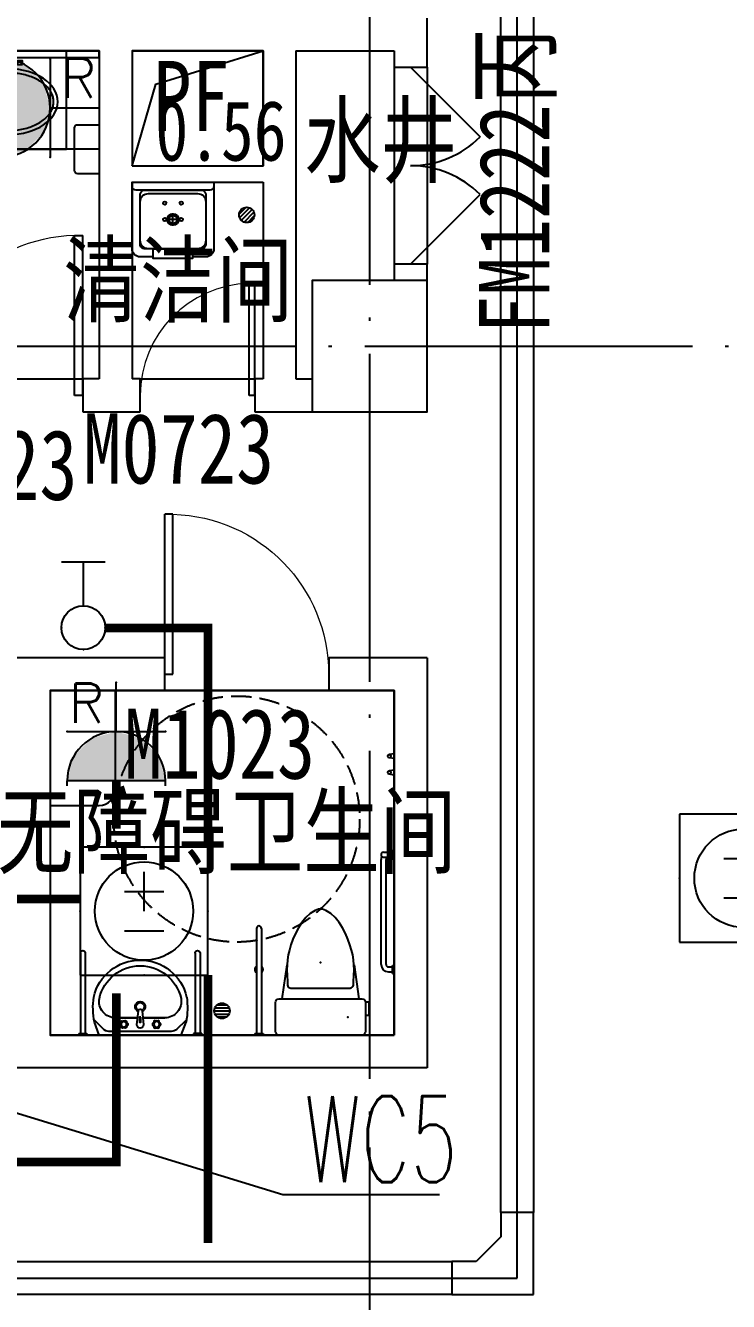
# Model space of a CAD drawing. Extents: x -233336 to 840473, y -28113 to 330904.
# Drawn here: x 102300 to 106590, y 99976 to 107755 of the extents above; entities that cross this region are included whole.
import ezdxf
from ezdxf.enums import TextEntityAlignment as Align
from ezdxf.xclip import XClip

# ---------------------------------------------------------------- set-up
doc = ezdxf.new("R2010")
doc.units = 0
doc.header["$LTSCALE"] = 1000
doc.header["$XCLIPFRAME"] = 2
for name, pattern in [('104-14# 核心筒$0$DASH', [0.35, 0.25, -0.1]), ('104-14# 核心筒$0$DOTE', [2.4200000000000004, 2, -0.2, 0.02, -0.2]), ('DASH', [0.35, 0.25, -0.1])]:
    doc.linetypes.add(name, pattern=pattern)
doc.layers.get('0').update_dxf_attribs({"linetype": 'CONTINUOUS'})
for name, color, linetype in [('104-14# 核心筒$0$02-TEXT_标注', 9, 'CONTINUOUS'), ('104-14# 核心筒$0$02-TEXT_门窗', 9, 'CONTINUOUS'), ('104-14# 核心筒$0$A-C_门', 8, 'CONTINUOUS'), ('104-14# 核心筒$0$A-I_卫-洁具', 8, 'CONTINUOUS'), ('104-14# 核心筒$0$A-TECH_水', 3, 'CONTINUOUS'), ('104-14# 核心筒$0$A-TECH_结构', 8, 'CONTINUOUS'), ('104-14# 核心筒$0$A_AXIS-轴线', 8, '104-14# 核心筒$0$DOTE'), ('104-14# 核心筒$0$A_STR-砌块墙', 7, 'CONTINUOUS'), ('104-14# 核心筒$0$A_STR-砼柱', 8, 'CONTINUOUS'), ('104-14# 核心筒$0$DOOR_FIRE', 8, 'CONTINUOUS'), ('104-14# 核心筒$0$DOOR_FIRE_TEXT', 7, 'CONTINUOUS'), ('CABLETRAY', 130, 'CONTINUOUS'), ('CABLETRAY_DOTE', 160, 'CONTINUOUS'), ('DIM-插座', 80, 'CONTINUOUS'), ('EQUIP-动力', 80, 'CONTINUOUS'), ('EQUIP-插座', 80, 'CONTINUOUS'), ('EQUIP-照明', 80, 'CONTINUOUS'), ('WIRE-动力控制', 160, 'DASH'), ('WIRE-插座', 160, 'CONTINUOUS')]:
    doc.layers.add(name, color=color, linetype=linetype)
doc.layers.add('104-14# 核心筒$0$04-不打印_辅助线', color=8, linetype='CONTINUOUS', plot=False)
doc.styles.add('104-14# 核心筒$0$_TCH_SPACE', font='STXIHEI.TTF', dxfattribs={"width": 0.8, "height": 5})
doc.styles.add('104-14# 核心筒$0$_TCH_WINDOW', font='STXIHEI.TTF', dxfattribs={"width": 0.8, "height": 3.5})
doc.styles.add('104-14# 核心筒$0$Standard', font='STXIHEI.TTF', dxfattribs={"width": 0.8})
doc.styles.add('_TEL_DIM', font='ROMANS2', dxfattribs={"width": 0.8, "height": 3.5, "bigfont": 'HZDF2'})
doc.styles.get("Standard").update_dxf_attribs({"font": 'GBENOR', "bigfont": 'GBCBIG'})

# ---------------------------------------------------------------- blocks, each defined once
blk = doc.blocks.new('104-14# 核心筒$0$shshj')
for p, q in [((0, 0), (0, 15)), ((0, 15), (30, 10)), ((0, 0), (0, -15)), ((0, -15), (30, -10))]:
    blk.add_line(p, q)
blk.add_circle((30, 0), 10)
blk = doc.blocks.new('104-14# 核心筒$0$hgfd')
at = {"color": 8}
for p, q in [((3.335953806526959e-07, 266.5000000000036), (2.372253220528364e-07, 189.5000000000036)), ((-38.49999971458601, 228.000000048185), (38.50000028541399, 227.9999999518077))]:
    blk.add_line(p, q, dxfattribs=at)
for points in [[(250, -3.504792402964085e-07), (-249.9999999999927, 3.504792402964085e-07), (-249.9999994917889, 406.0000003504792, -0.4142135623732199), (-199.9999994292011, 456.0000002878987), (-119.9999994292084, 456.0000001877597), (-119.9999994166865, 466.000000187767), (120.0000005833208, 465.9999998122548), (120.0000005708062, 455.9999998122548), (200.000000570777, 455.9999997121158, -0.414213562372991), (250.0000005081893, 405.9999996495353)], [(175.000000062566, 49.99999974339516), (-174.9999999374049, 50.00000025659756, -0.4142135623730927), (-199.9999999061183, 75.00000028789145), (-199.9999995230974, 381.0000002878987, -0.414213562373095), (-174.9999994917962, 406.0000002565976), (175.0000005082111, 405.9999997434024, -0.4142135623731322), (200.0000004769245, 380.9999997121085), (200.0000000938744, 74.99999971210127, -0.4142135623730573)], [(250, -3.504792402964085e-07), (-249.9999999999927, 3.504792402964085e-07), (-249.9999999686988, 25.00000035048652, -0.4142135623730971), (-224.9999999373977, 50.00000031918535), (225.0000000625878, 49.99999968082193, -0.4142135623730932), (250.0000000313012, 24.99999964952804)]]:
    blk.add_lwpolyline(points, format="xyb", close=True)
blk.add_lwpolyline([(120.0000005708062, 455.9999998122548), (200.000000570777, 455.9999997121158, -0.414213562373095), (250.0000005081893, 405.9999996495353), (250, -3.504792402964085e-07), (-249.9999999999927, 3.504792402964085e-07), (-249.9999994917889, 406.0000003504792, -0.4142135623730929), (-199.9999994292011, 456.0000002878987), (-119.9999994292084, 456.0000001877597)], format="xyb")
blk.add_lwpolyline([(150.0000000876389, 69.99999977469633), (-149.9999999123756, 70.00000022531094, -0.4142135623730976), (-199.9999998497879, 120.0000002878915), (-199.9999995543913, 356.0000002878842, -0.414213562373095), (-149.9999994918035, 406.0000002253037), (150.0000005081965, 405.9999997746963, -0.414213562373095), (200.0000004456087, 355.9999997121085), (200.0000001502194, 119.9999997121231, -0.4142135623731096)], format="xyb", close=True, dxfattribs=at)
blk.add_lwpolyline([(120.0000005082184, 405.9999998122476), (-119.9999994917889, 406.0000001877524), (-119.9999994166865, 466.000000187767), (120.0000005833208, 465.9999998122548)], close=True)
for centre, radius in [((-49.99999971457146, 228.0000000625914), 10), ((2.854139893315732e-07, 228.0000000000036), 35), ((50.00000028542127, 227.9999999374159), 10), ((-49.99999983975431, 128.0000000625841), 10), ((50.00000016025297, 127.9999999374159), 10)]:
    blk.add_circle(centre, radius)
blk.add_circle((2.854139893315732e-07, 228.0000000000036), 25, dxfattribs=at)
blk = doc.blocks.new('104-14# 核心筒$0$meae')
for p, q in [((-215.039999999979, 0), (-243.7679999999818, 0)), ((-210, 5.039999999979045), (-210, 32.76000000000931)), ((-176.7359999999753, 0), (-204.9599999999627, 0)), ((-99.54815868195146, 8), (21.68149024352897, 14.3899337600451)), ((-99.54815868195146, -7.999999999941792), (-99.54815868195146, 8)), ((21.68149024352897, -14.3899337601033), (21.68149024352897, 14.3899337600451)), ((-210, -32.25599999999395), (-210, -5.039999999979045)), ((-99.54815868195146, -8.000000000058208), (21.68149024352897, -14.3899337601033))]:
    blk.add_line(p, q)
for points in [[(17.19145484233741, 81.35012003820157), (40, 81.35012003820157), (39.99999999994179, 51.35012003820157), (17.1914548422792, 51.35012003820157)], [(21.68149024352897, 21.35012003820157), (40, 21.35012003820157), (40, -21.35012003820157), (21.68149024352897, -21.35012003820157)], [(17.19145484233741, -81.35012003820157), (40, -81.35012003820157), (39.99999999994179, -51.35012003820157), (17.1914548422792, -51.35012003820157)]]:
    blk.add_lwpolyline(points, close=True)
at = {"const_width": 0.8399999999999999}
blk.add_lwpolyline([(-209.5800000000163, -0.1400000000139698, -0.9999999999999999), (-210.4199999999837, -0.1400000000139698, -0.9999999999999999)], format="xyb", close=True, dxfattribs=at)
blk.add_circle((-210, 0), 25.2)
blk.add_ellipse((-210, 0), major_axis=(0, -296.8388870928175), ratio=0.6737661697857759)
at = {"color": 8}
blk.add_open_spline([(-210, -271.838887092832), (-201.6286662275088, -271.838887092832), (-193.2556980797672, -270.8834744876949), (-176.5567826171755, -267.0318226981908), (-168.2292954665609, -264.1331208487391), (-151.7464247078751, -256.3412992825033), (-143.592075161112, -251.4461166422116), (-127.6688291439204, -239.6628589069005), (-119.9016611408442, -232.7743547918508), (-105.0053654383519, -217.100718463771), (-97.87740360945463, -208.3160983382841), (-84.50442564953119, -189.0367220979533), (-78.25994529254967, -178.5426552897552), (-66.86596525227651, -156.1005802754662), (-61.71665413689334, -144.1531549534993), (-52.68240508378949, -119.1104159536771), (-48.79751711455174, -106.0155586157343), (-42.41598126577446, -79.01830609660828), (-39.91934085072717, -65.11628590768669), (-36.39207964838715, -36.86706837144447), (-35.3614577781409, -22.5202054088586), (-34.79793056182098, 6.244822261855006), (-35.26502483320655, 20.66266644134885), (-37.68259151588427, 49.19399507466005), (-39.63306519814068, 63.30715293157846), (-44.95700291811954, 90.86129060061648), (-48.33046480413759, 104.3019146881416), (-56.39392556494568, 130.1611448710319), (-61.0838973345235, 142.5793309712317), (-71.62818411248736, 166.0733063118532), (-77.48238030000357, 177.1485642623738), (-90.15903716551838, 197.6798496269621), (-96.98112566315103, 207.1352148510632), (-111.3602107425686, 224.2113378457143), (-118.9163064261083, 231.8314545630128), (-134.510733252624, 245.1036245926516), (-142.547481424408, 250.7556368449004), (-158.868371842138, 260.0530890176306), (-167.1509793659789, 263.6999722997425), (-183.7976203592261, 269.0257272459567), (-192.162095878215, 270.7072330619558), (-208.8995512870024, 272.153067119536), (-217.2755150526064, 271.9185741905239), (-234.0031495776493, 269.526916392555), (-242.3573442720808, 267.3679324407713), (-258.9526960913208, 261.0731867576833), (-267.1936322519905, 256.9349128940958), (-283.3781850557425, 246.65468100406), (-291.3201072766096, 240.5117016318836), (-306.6623222918133, 226.2813428560039), (-314.0611830068519, 218.1942343084957), (-328.0653621423407, 200.2301868745126), (-334.6699371464783, 190.353927289194), (-346.859358667396, 169.044026111078), (-352.4439172392595, 157.6110181525), (-362.4072642970132, 133.476927122334), (-366.7859668953461, 120.7763437553076), (-374.1964356524404, 94.43610308453208), (-377.2281845823745, 80.79684587812517), (-381.8495765395346, 52.93462008907227), (-383.4392193020904, 38.71199739631265), (-385.1273327118251, 10.0537408667733), (-385.225804392132, -4.381569712015335), (-383.9285565786413, -33.08909023553133), (-382.5328362500295, -47.36097819061251), (-378.2902226594742, -75.36972922243876), (-375.4433290168527, -89.10625087702647), (-368.3874579074909, -115.6863969620317), (-364.1784936326439, -128.529630749661), (-354.5335200406262, -152.9902308470919), (-349.097582319926, -164.6071133053629), (-337.1786070214584, -186.3198765731067), (-330.6958189697471, -196.415140855941), (-316.9037533847149, -214.843760280055), (-309.5951420506462, -223.1764269854757), (-294.4000191528467, -237.9131964488188), (-286.5148495539906, -244.3169298697612), (-270.41386736813, -255.1213227973203), (-262.1997869724291, -259.5227866767091), (-245.6385630253353, -266.3373192788567), (-237.2919559226721, -268.7527736420161), (-222.6272707111784, -271.2949484957498), (-216.3134306632564, -271.838887092832), (-210, -271.838887092832)], degree=3, knots=[0, 0, 0, 0, 0.1541728099079682, 0.1541728099079682, 0.3083456198159364, 0.3083456198159364, 0.4625184297239047, 0.4625184297239047, 0.6166912396318729, 0.6166912396318729, 0.7708640495398411, 0.7708640495398411, 0.9250368594478093, 0.9250368594478093, 1.079209669355778, 1.079209669355778, 1.233382479263746, 1.233382479263746, 1.387555289171714, 1.387555289171714, 1.541728099079682, 1.541728099079682, 1.69590090898765, 1.69590090898765, 1.850073718895619, 1.850073718895619, 2.004246528803587, 2.004246528803587, 2.158419338711555, 2.158419338711555, 2.312592148619523, 2.312592148619523, 2.466764958527492, 2.466764958527492, 2.62093776843546, 2.62093776843546, 2.775110578343428, 2.775110578343428, 2.929283388251396, 2.929283388251396, 3.083456198159364, 3.083456198159364, 3.237629008067333, 3.237629008067333, 3.391801817975301, 3.391801817975301, 3.545974627883269, 3.545974627883269, 3.700147437791237, 3.700147437791237, 3.854320247699206, 3.854320247699206, 4.008493057607174, 4.008493057607174, 4.162665867515142, 4.162665867515142, 4.31683867742311, 4.31683867742311, 4.471011487331078, 4.471011487331078, 4.625184297239047, 4.625184297239047, 4.779357107147015, 4.779357107147015, 4.933529917054983, 4.933529917054983, 5.087702726962951, 5.087702726962951, 5.24187553687092, 5.24187553687092, 5.396048346778888, 5.396048346778888, 5.550221156686856, 5.550221156686856, 5.704393966594824, 5.704393966594824, 5.858566776502792, 5.858566776502792, 6.012739586410761, 6.012739586410761, 6.166912396318729, 6.166912396318729, 6.283185307179586, 6.283185307179586, 6.283185307179586, 6.283185307179586], dxfattribs=at)
at = {"layer": '104-14# 核心筒$0$04-不打印_辅助线'}
blk.add_lwpolyline([(-499.9999999998836, -349.9999999999418), (-499.9999999998836, 350.0000000000582), (100.0000000001164, 350.0000000000582), (100.0000000001164, -349.9999999999418)], close=True, dxfattribs=at)
blk = doc.blocks.new('104-14# 核心筒$0$残疾人洗脸盆')
for p, q in [((-250.3694947081385, 5.963374860584736e-08), (-279.821335846791, -78.53824297699612)), ((-250.3694947081385, 5.963374860584736e-08), (250.3694947082549, 5.957554094493389e-08)), ((250.3694947082549, 5.957554094493389e-08), (279.8213358469075, -78.53824297708343)), ((-375.000000089407, -10.00000286102295), (-375.0000003278255, -9.775161743164062e-06)), ((-375.000000089407, -10.00000286102295), (-324.999999910593, -10.00000077486038)), ((-364.9999721944332, -500.0007357597351), (-365.0000001490116, -10.00000250339508)), ((-334.9999723136425, -500.0016629695892), (-334.9999997913837, -10.00000125169754)), ((-324.999999910593, -10.00000077486038), (-325.0000004470348, -7.748603820800781e-07)), ((-226.6628508922877, -37.45166452028207), (-282.5865114113549, -94.23949161371274)), ((188.9289029218489, -22.53490066135419), (-191.0374871486565, -22.53490066129598)), ((223.1441430889536, -36.07509621451027), (281.1944581537973, -90.55167670789524)), ((324.9999999107094, -10.00000077486038), (325.0000004471513, -7.748603820800781e-07)), ((375.0000000895234, -10.00000286102295), (324.9999999107094, -10.00000077486038)), ((334.9999723137589, -500.0016629695892), (334.9999997915002, -10.00000125169754)), ((364.9999721945496, -500.0007357597351), (365.000000149128, -10.00000250339508)), ((375.0000000895234, -10.00000286102295), (375.000000327942, -9.775161743164062e-06)), ((-151.1375109386863, -105.2484919499548), (-17.57351148093585, -105.248491950013)), ((-15.46037506544963, -105.248491950013), (-151.1375109386863, -105.2484919499548)), ((15.46037506498396, -105.248491950013), (150.7582734408788, -105.248491950013)), ((150.7582734408788, -105.248491950013), (15.742684415658, -105.248491950013))]:
    blk.add_line(p, q)
at = {"color": 8}
for points in [[(-107.9173216939671, -88.71320337589714), (-104.0954300422454, -85.4268261876714, 0.09925870585575888), (-95.90456995554268, -85.4268261876714), (-92.08267830405384, -88.71320337592624, 0.1010205144336436), (-83.42242426623125, -83.71320337595535), (-84.35756457189564, -78.76015952092712, 0.09925870585575843), (-80.26213452860247, -71.66666660713963), (-75.50510257121641, -69.99999994042446, 0.1010205144336439), (-75.50510257121641, -59.99999994042446), (-80.26213452848606, -58.33333327362197, 0.09925870585575902), (-84.35756457177922, -51.23984035968897), (-83.42242426623125, -46.28679650489357, 0.1010205144336439), (-92.08267830393743, -41.28679650489357), (-95.9045699556591, -44.57317369311932, 0.09925870585575877), (-104.0954300422454, -44.57317369317752), (-107.9173216939671, -41.28679650486447, 0.1010205144336438), (-116.5775757319061, -46.28679650492268), (-115.6424354262417, -51.23984035965987, 0.09925870585575888), (-119.7378654696513, -58.33333327368018), (-124.4948974269209, -59.99999994042446, 0.1010205144336438), (-124.4948974268045, -69.99999994039536), (-119.7378654695349, -71.66666660716874, 0.09925870585575888), (-115.6424354262417, -78.76015952115995), (-116.5775757320225, -83.71320337589714, 0.1010205144336439)], [(107.9173216959462, -88.71320337595535), (104.0954300442245, -85.4268261876714, -0.09925870585575888), (95.90456995763816, -85.4268261876714), (92.0826783060329, -88.71320337595535, -0.1010205144336436), (83.4224242682103, -83.71320337595535), (84.3575645738747, -78.76015952092712, -0.09925870585575843), (80.26213453046512, -71.66666660719784), (75.50510257319547, -69.99999994042446, -0.1010205144336439), (75.50510257331189, -59.99999994042446), (80.26213453058153, -58.33333327368018, -0.09925870585575902), (84.3575645738747, -51.23984035968897), (83.4224242682103, -46.28679650489357, -0.1010205144336439), (92.0826783060329, -41.28679650492268), (95.90456995752174, -44.57317369314842, -0.09925870585575877), (104.0954300443409, -44.57317369317752), (107.9173216959462, -41.28679650489357, -0.1010205144336438), (116.5775757340016, -46.28679650489357), (115.6424354282208, -51.23984035971807, -0.09925870585575888), (119.7378654715139, -58.33333327368018), (124.4948974289, -59.99999994045356, -0.1010205144336438), (124.4948974287836, -69.99999994042446), (119.7378654716304, -71.66666660716874, -0.09925870585575888), (115.6424354282208, -78.76015952115995), (116.5775757340016, -83.71320337592624, -0.1010205144336439)]]:
    blk.add_lwpolyline(points, format="xyb", close=True, dxfattribs=at)
blk.add_lwpolyline([(-20.00000000023283, -61.80376527601038), (-10.93632519524544, -148.5441634844174, 0.3840377591063864), (-0.9904750230489299, -157.5049020389852), (0.9904750225832686, -157.5049020389852, 0.3840377591063865), (10.93632519477978, -148.5441634844174), (19.99999999976717, -61.80376527601038, 0.9999999999998179)], format="xyb", close=True)
blk.add_lwpolyline([(4.499999999767169, -109.3037652760104), (-4.500000000232831, -109.3037652759813), (-4.500000000116415, -79.30376527601038), (4.499999999767169, -79.30376527601038)], close=True)
for centre in [(-99.99999999906868, -64.99999994039536, 6.17052352185754e-07), (100.0000000009313, -64.99999994040991, 6.17052352185754e-07)]:
    blk.add_circle(centre, 16.6666666666665)
for centre, radius, start, end in [((-191.0374871487729, -72.53490066131053), 50, 90.0000000066701, 135.4392819926412), ((188.9289029217325, -72.53490066135419), 50, 46.81904162607925, 90.0000000066701), ((171.1100392743247, -166.0467051142332), 459.3439191007008, 169.0175971483488, 188.1749601966289), ((-151.1375109388027, -205.2484919499402), 100, 90.0000000066701, 190.560233084289), ((-2.328306436538696e-10, -172.4645476159494, 6.169127397233698e-07), 31.60961419936899, 111.3597083009184, 68.64029169908157), ((150.7582734408788, -205.2484919499693), 100, 349.4397669130993, 90.0000000066701), ((-171.1100392747903, -166.0467051142332), 459.3439191007008, 351.8250398033711, 10.98240285165116), ((-0.1896187487291172, -166.6839508821577), 290.6643868932777, 192.8573202170934, 347.1426797760326), ((-0.1896187487291172, -166.6839508821577), 255.6643868932777, 192.8573202170934, 347.1426797760326), ((-349.9999721944332, -500.0000101923943), 14.99999998312334, 180.0000034150946, 3.415094585006371e-06), ((349.9999721945496, -500.0000101923943), 14.99999998312334, 179.9999965849054, 359.9999965849054)]:
    blk.add_arc(centre, radius, start, end)
at = {"color": 8, "lineweight": 13}
blk.add_arc((-2.328306436538696e-10, -172.4645476159494, 6.169127397233698e-07), 22.97515901426823, 117.3868633509965, 62.61313664900355, dxfattribs=at)
blk = doc.blocks.new('104-14# 核心筒$0$残疾人扶手1')
for p, q in [((-700, -9.99999475479126), (-700.0000001192093, 5.424022674560547e-06)), ((-1.788139343261719e-07, -10), (0, 0)), ((-750.0000001192093, -9.999994456768036), (-750, -1.549720764160156e-06)), ((-750.0000001192093, -9.999994456768036), (-700, -9.99999475479126)), ((-740, -65.00071978569031), (-740.0000000596046, -9.99999463558197)), ((-710.0000001192093, -65.00164842605591), (-710.0000000596046, -9.999994695186615)), ((-54.99999988079071, -50.00000697374344), (-695.0000002384186, -49.99999493360519)), ((-50, -9.999999940395355), (-50, -1.192092895507812e-07)), ((-1.788139343261719e-07, -10), (-50, -9.999999940395355)), ((-40.00000005960464, -35.00000029802322), (-40, -10.00000005960464)), ((-10.00000005960464, -35.00000041723251), (-10, -10.00000005960464)), ((-54.99999988079071, -80.00000703334808), (-695.0000002384186, -79.9999949336052))]:
    blk.add_line(p, q)
for centre, radius, start, end in [((-725, -64.9999949336052), 14.99999998312334, 180, 0), ((-695, -34.99999493360519), 45.00000000000363, 244.4712198360607, 270), ((-695, -34.99999493360519), 15, 180, 270), ((-55, -35.00000023841858), 15, 270, 0), ((-55, -35.00000023841858), 45.00000000000363, 270, 0)]:
    blk.add_arc(centre, radius, start, end)
blk = doc.blocks.new('104-14# 核心筒$0$残疾人扶手2')
for p, q in [((-10.00000113248825, -49.99999988079071), (-10.00000011920929, 3.576278686523438e-07)), ((-10.00000011920929, 3.576278686523438e-07), (-5.960464477539062e-08, 0)), ((-650.0016621351242, -9.999985933303833), (-10.00000029802322, -9.999999582767487)), ((-650.0007342100143, -39.99998587369919), (-10.00000101327896, -39.99999994039536)), ((-10.00000113248825, -49.99999988079071), (-8.046627044677734e-06, -49.99999994039536))]:
    blk.add_line(p, q)
for centre, radius, start, end in [((-400.0000005364418, -24.99999982118607, -9.52677845565972e-09), 25, 36.86992769834287, 143.1300702524336), ((-650.0000090003014, -24.99998587369919), 14.99999998312334, 90, 270), ((-400.0000005364418, -24.99999982118607, -9.52677845565972e-09), 25, 216.8698662268071, 323.1301310407838)]:
    blk.add_arc(centre, radius, start, end)
blk = doc.blocks.new('104-14# 核心筒$0$$DorLib2D$00000116')
at = {"color": 0}
for p, q in [((-0.4999999999999929, 7.105427357601002e-15), (-0.146446609406766, 0.353553390593234)), ((0.5000000000000071, 7.105427357601002e-15), (0.1464466094067731, 0.353553390593234))]:
    blk.add_line(p, q, dxfattribs=at)
for centre, radius, start, end in [((-0.4999999999984652, 4.831690603168681e-13), 0.4999999999984674, 0, 45), ((0.4999999999977511, 9.059419880941277e-13), 0.4999999999976598, 135, 180)]:
    blk.add_arc(centre, radius, start, end, dxfattribs=at)
blk = doc.blocks.new('104-14# 核心筒$0$$DorLib2D$00000001')
for p, q in [((0.45, 0.9750000000000001), (0.5000000000000002, 0.9750000000000001)), ((0.45, 0), (0.45, 0.9750000000000001)), ((0.5, 0), (0.5, 0.9750000000000001)), ((0.5, 0), (0.45, 0))]:
    blk.add_line(p, q)
at = {"lineweight": 13}
blk.add_arc((0.475, 0), 0.975, 91.4692835813538, 180, dxfattribs=at)
blk = doc.blocks.new('_FZHK')
blk.add_lwpolyline([(-0.5, -0.5), (0.5, -0.5), (0.5, 0.5), (-0.5, 0.5)], close=True)
blk = doc.blocks.new('104-14# 核心筒$0$$TwtSys$00000141')
for p, q in [((-94.19606303561523, 7.672111694559135), (-10.08309029082739, 91.78508443935061)), ((-94.19606303561523, 7.672111694559135), (-10.08309029082739, 91.78508443935061)), ((-87.21916889109707, -35.05448014085778), (35.05448014085778, 87.21916889110071)), ((-87.21916889109707, -35.05448014085778), (35.05448014085778, 87.21916889110071)), ((-66.46803743153214, -66.46803743153941), (66.46803743153214, 66.46803743153214)), ((-66.46803743153214, -66.46803743153578), (66.46803743153214, 66.46803743153214)), ((-32.35611368903483, -87.061266563549), (87.58274635417911, 32.87759347966494)), ((-32.35611368903483, -87.061266563549), (87.58274635417911, 32.87759347966858)), ((11.43110768805855, -92.25951895252001), (92.2594807012465, -11.43114593933933)), ((11.43110768805855, -92.25951895252001), (92.2594807012465, -11.43114593933933))]:
    blk.add_line(p, q)
blk.add_circle((0, 0), 94)
blk.add_circle((0, 0), 94)
blk = doc.blocks.new('104-14# 核心筒$0$$lvtry$00000206')
at = {"color": 0}
for points in [[(-253.1586206892098, -220.1379310350967, -0.4142135623730712), (-275.1724137927231, -198.1241379316962), (-275.1724137931524, -22.01379310411357, -0.4142135623730969), (-253.1586206897482, -6.075424607843161e-10), (253.1586206897482, 6.075424607843161e-10, -0.4142135623730968), (275.1724137932615, -22.01379310279299), (275.1724137936544, -198.1241379304192, -0.4142135623730948), (253.1586206902648, -220.1379310339253)], [(180.5908272124798, -286.179310344447), (-180.5908272111119, -286.1793103453274, 0.3921902063767687), (-200.5334385187525, -304.6652911147285), (-202.1296318132227, -325.6902964781257), (-204.2054575938018, -363.4733775595741), (-204.9042146639986, -397.5510874802058), (-204.0042523218945, -428.9968104800464), (-201.2839198656002, -458.883930799173), (-196.5215665931319, -488.2858326775895), (-189.495541802542, -518.275900355311), (-179.9841947919194, -549.9275180723926), (-167.7896566277923, -583.8818833277764), (-152.8091854504164, -619.0514466564127), (-134.9638211685742, -653.9164718520988), (-114.1746036909681, -686.9572227086828), (-90.36257292639493, -716.653963019995), (-63.44876878356445, -741.4869565798836), (-33.35423117123719, -759.936467182215), (-12.05916211973818, -766.6697659728925, 0.1543297930855512), (12.05916212357988, -766.6697659728416), (33.35423117486789, -759.9364671820731), (63.44876878710056, -741.4869565795852), (90.36257292980008, -716.6539630195839), (114.1746036942495, -686.9572227081408), (134.963821171681, -653.9164718514439), (152.8091854533559, -619.0514466556924), (167.7896566305571, -583.8818833269979), (179.9841947945533, -549.927518071534), (189.4955418050085, -518.2759003543979), (196.5215665954311, -488.2858326766291), (201.2839198677902, -458.8839307982053), (204.004252323939, -428.9968104790823), (204.9042146658903, -397.5510874792344), (204.2054575955044, -363.4733775586028), (202.1296318147797, -325.6902964771652), (200.5334385202004, -304.6652911137498, 0.3921902063767083)]]:
    blk.add_lwpolyline(points, format="xyb", close=True, dxfattribs=at)
blk.add_lwpolyline([(-275.1724137929123, -120.4601474443079), (-297.2474527990416, -120.4601474443079), (-297.2474527990416, -199.7591355655677), (-275.1724137929123, -199.7591355655677)], close=True, dxfattribs=at)
for points in [[(-205.4944709448246, -428.0882621399942), (-234.9732713215199, -220.137931035053)], [(205.4944709468618, -428.0882621390156), (234.973271322553, -220.1379310339689)]]:
    blk.add_lwpolyline(points, dxfattribs=at)
for p in [(-166.096340773991, -109.4306979113826), (0.893957551845233, -443.133884867515)]:
    blk.add_point(p, dxfattribs=at)
blk = doc.blocks.new('104-14# 核心筒')
at = {"layer": '104-14# 核心筒$0$04-不打印_辅助线'}
blk.add_lwpolyline([(104549.9999999999, 101600.0000000476), (104549.9999999999, 103700.0000000476), (102449.9999999999, 103700.0000000476), (102449.9999999999, 101600.0000000476)], close=True, dxfattribs=at)
at = {"layer": '104-14# 核心筒$0$A-C_门'}
for p, q in [((101649.9999999996, 105599.9999999958), (102649.9999999996, 105599.9999999958)), ((103000, 105599.9999999958), (103700, 105599.9999999958)), ((103149.9999999999, 103699.9999999958), (104149.9999999999, 103699.9999999958))]:
    blk.add_line(p, q, dxfattribs=at)
at = {"layer": '104-14# 核心筒$0$A-I_卫-洁具', "ltscale": 0.1}
for points in [[(99550.00029706035, 107600.0002015934), (102750, 107600.0002015947), (102750, 107000.0002015947), (99550.00029706035, 107000.0002015934)], [(99550.00029706028, 107560.0002015943), (102750.0000000001, 107560.0002015944), (102750.0000000001, 107600.0002015944), (99550.00029706028, 107600.0002015943)]]:
    blk.add_lwpolyline(points, close=True, dxfattribs=at)
for points in [[(102750, 107150.0002015947), (102750, 106850.0002015947), (102620, 106850.0002015947, -0.414213562373095), (102600, 106870.0002015947), (102600, 107130.0002015947, -0.414213562373095), (102620, 107150.0002015947)], [(102449.9999999999, 103700.0000000477), (102449.9999999999, 103000.0000000477), (102749.9999999999, 103000.0000000477, 0.414213562373095), (102849.9999999999, 103100.0000000477), (102849.9999999999, 103700.0000000477)]]:
    blk.add_lwpolyline(points, format="xyb", close=True, dxfattribs=at)
at = {"layer": '104-14# 核心筒$0$A-I_卫-洁具', "linetype": '104-14# 核心筒$0$DASH', "ltscale": 0.5}
blk.add_circle((103588.9127797395, 102916.8618002228), 750, dxfattribs=at)
at = {"layer": '104-14# 核心筒$0$A-TECH_结构'}
blk.add_lwpolyline([(102949.9999999999, 106900.0002019726), (103749.9999999998, 106900.0002019726), (103749.9999999998, 107600.0002015948), (102949.9999999999, 107600.0002015948)], close=True, dxfattribs=at)
blk.add_lwpolyline([(102949.9999999999, 106900.0002019726), (103095.4666580436, 107397.5465765833), (103749.9999999998, 107600.0002015948)], dxfattribs=at)
at = {"layer": '104-14# 核心筒$0$A_AXIS-轴线'}
for p, q in [((104400, 139633.6034567634), (104400, 80554.87603027455)), ((-9370.123865286841, 105800), (120259.9219097959, 105800))]:
    blk.add_line(p, q, dxfattribs=at)
at = {"layer": '104-14# 核心筒$0$A_STR-砌块墙'}
for p, q in [((104750.0000000003, 107500.0002015948), (104750.0000000001, 107800.0002015934)), ((102250.0000000002, 107600.0002015948), (102750, 107600.0002015976)), ((102750, 107600.0002015976), (102749.9999999999, 106850.0002019727)), ((102950.0000000014, 107600.0002015959), (102950.0000000014, 106900.0002019739)), ((102950.0000000014, 107600.0002015959), (103749.9999999995, 107600.0002015959)), ((103749.9999999995, 107600.0002015959), (103749.9999999995, 106900.0002019739)), ((103950.0000000009, 107600.000201593), (103950, 106850.0002019727)), ((103950.0000000009, 107600.000201593), (104550.0000000002, 107600.000201593)), ((104550.0000000002, 107600.000201593), (104550.0000000009, 107500.0002015948)), ((104550.0000000009, 107500.0002015948), (104750.0000000003, 107500.0002015948)), ((102950.0000000014, 106900.0002019739), (103749.9999999995, 106900.0002019739)), ((102749.9999999999, 106850.0002019727), (102750.0000000001, 105599.9999999962)), ((103950, 106850.0002019727), (103949.9999999998, 105599.9999999962)), ((102949.999999999, 106800.0002019731), (103749.9999999995, 106800.0002019731)), ((102949.999999999, 106800.0002019731), (102949.999999999, 105599.999999995)), ((103749.9999999995, 106800.0002019731), (103749.9999999995, 105599.999999995)), ((104750.0000000003, 106300.0002015948), (104550.0000000009, 106300.0002015948)), ((104550.0000000009, 106300.0002015948), (104550.000000003, 106200)), ((104749.9999999997, 106200), (104750.0000000003, 106300.0002015948)), ((102750.0000000001, 105599.9999999962), (102650, 105599.9999999967)), ((102650, 105599.9999999967), (102650, 105399.9999999955)), ((103000, 105599.9999999957), (102949.999999999, 105599.999999995)), ((103000, 105399.999999995), (103000, 105599.9999999957)), ((103749.9999999995, 105599.999999995), (103700, 105599.9999999957)), ((103700, 105599.9999999957), (103700, 105399.999999995)), ((103949.9999999998, 105599.9999999962), (104050, 105599.9999999963)), ((102650, 105399.9999999955), (102849.9999999999, 105399.9999999958)), ((102849.9999999999, 105399.9999999958), (103000, 105399.999999995)), ((103700, 105399.999999995), (103850, 105399.9999999958)), ((103850, 105399.9999999958), (104050, 105399.9999999967)), ((102349.9999999999, 103899.9999999958), (101249.999999999, 103899.9999999958)), ((103150.0000000014, 103899.999999996), (102349.9999999999, 103899.9999999958)), ((103150.0000000014, 103699.999999995), (103150.0000000014, 103899.999999996)), ((104750.0000000006, 103899.9999999954), (104149.999999999, 103899.9999999958)), ((104149.999999999, 103899.9999999958), (104149.999999999, 103699.999999995)), ((104750.0000000006, 103899.9999999954), (104750.0000000006, 101400.0000000466)), ((102449.9999999998, 103699.9999999955), (102449.9999999998, 101600.0000000613)), ((102449.9999999998, 103699.9999999955), (103150.0000000014, 103699.999999995)), ((104149.999999999, 103699.999999995), (104550.0000000002, 103699.9999999954)), ((104550.0000000002, 103699.9999999954), (104550.0000000002, 101600.0000000479)), ((104550.0000000002, 101600.0000000479), (102449.9999999998, 101600.0000000613)), ((102349.9999999992, 101400.0000000618), (99100.00000000198, 101400.0000000824)), ((104750.0000000006, 101400.0000000466), (102349.9999999992, 101400.0000000618))]:
    blk.add_line(p, q, dxfattribs=at)
at = {"layer": '104-14# 核心筒$0$DOOR_FIRE'}
for p, q in [((104550, 107500.0002015948), (104550, 106300.0002015948)), ((104750, 107500.0002015948), (104750, 106300.0002015948))]:
    blk.add_line(p, q, dxfattribs=at)
at = {"layer": '104-14# 核心筒$0$A-C_门'}
ref = blk.add_blockref('104-14# 核心筒$0$$DorLib2D$00000001', (102149.9999999996, 105499.9999999958), dxfattribs=dict(at, xscale=1000, yscale=1000, zscale=200))
ref.add_attrib('A', 'M1023', (101452.5982532748, 104862.4999999958), dxfattribs={"layer": '104-14# 核心筒$0$02-TEXT_门窗', "height": 428.1386462882095, "style": '104-14# 核心筒$0$_TCH_WINDOW', "width": 0.8})
ref = blk.add_blockref('104-14# 核心筒$0$$DorLib2D$00000001', (103350, 105499.9999999958), dxfattribs=dict(at, xscale=700, yscale=700, zscale=200))
ref.add_attrib('A', 'M0723', (102652.5982532751, 104962.4999999959), dxfattribs={"layer": '104-14# 核心筒$0$02-TEXT_门窗', "height": 428.1386462882095, "style": '104-14# 核心筒$0$_TCH_WINDOW', "width": 0.8})
ref = blk.add_blockref('104-14# 核心筒$0$$DorLib2D$00000001', (103649.9999999999, 103799.9999999958), dxfattribs=dict(at, xscale=-1000, yscale=1000, zscale=200, rotation=359.9999999999986))
ref.add_attrib('A', 'M1023', (102902.598253275, 103162.4999999958), dxfattribs={"layer": '104-14# 核心筒$0$02-TEXT_门窗', "height": 428.1386462882095, "style": '104-14# 核心筒$0$_TCH_WINDOW', "width": 0.8})
at = {"layer": '104-14# 核心筒$0$A-I_卫-洁具', "ltscale": 0.1, "xscale": -1, "rotation": 270}
blk.add_blockref('104-14# 核心筒$0$meae', (102200.0001485301, 107500.0002015935), dxfattribs=at)
at = {"layer": '104-14# 核心筒$0$A-I_卫-洁具', "ltscale": 0.1}
for name, p, rotation in [('104-14# 核心筒$0$hgfd', (103199.9999999999, 106800.0002015947), 179.9999999936967), ('104-14# 核心筒$0$shshj', (104549.9999999999, 103300.000000066), 180), ('104-14# 核心筒$0$shshj', (104549.9999999999, 103300.000000066), 180), ('104-14# 核心筒$0$shshj', (104549.9999999999, 103300.000000066), 180), ('104-14# 核心筒$0$shshj', (104549.9999999999, 103200.000000066), 180), ('104-14# 核心筒$0$shshj', (104549.9999999999, 103200.000000066), 180), ('104-14# 核心筒$0$shshj', (104549.9999999999, 103200.000000066), 180), ('104-14# 核心筒$0$残疾人扶手1', (104550.0000001173, 101974.9999999196), 270), ('104-14# 核心筒$0$残疾人扶手2', (103749.4999999729, 101599.9999999796), 270)]:
    blk.add_blockref(name, p, dxfattribs=dict(at, rotation=rotation))
at = {"layer": '104-14# 核心筒$0$A-I_卫-洁具', "rotation": 179.9999999996357}
blk.add_blockref('104-14# 核心筒$0$$lvtry$00000206', (104100, 101600.0000000504), dxfattribs=at)
at = {"layer": '104-14# 核心筒$0$A-I_卫-洁具', "ltscale": 0.1, "extrusion": (1.71192553359861e-26, 3.221750197501162e-17, -1), "zscale": -1, "rotation": 180}
blk.add_blockref('104-14# 核心筒$0$残疾人洗脸盆', (-102999.9999999496, 101600.0000000256), dxfattribs=at)
at = {"layer": '104-14# 核心筒$0$A-TECH_水', "xscale": 0.5, "yscale": 0.5, "zscale": 0.5}
blk.add_blockref('104-14# 核心筒$0$$TwtSys$00000141', (103650, 106600.0002019727), dxfattribs=at)
at = {"layer": '104-14# 核心筒$0$A-TECH_水', "xscale": 0.5, "yscale": 0.5, "zscale": 0.5, "rotation": 315}
blk.add_blockref('104-14# 核心筒$0$$TwtSys$00000141', (103499.0095249268, 101747.5049020647), dxfattribs=at)
at = {"layer": '104-14# 核心筒$0$A_STR-砼柱', "xscale": 700, "yscale": 800, "zscale": 800}
blk.add_blockref('_FZHK', (104400, 105800), dxfattribs=at)
at = {"layer": '104-14# 核心筒$0$DOOR_FIRE'}
ref = blk.add_blockref('104-14# 核心筒$0$$DorLib2D$00000116', (104650, 106900.0002015948), dxfattribs=dict(at, xscale=1200, yscale=1200, zscale=200, rotation=270))
ref.add_attrib('A', 'FM1222丙', (105495.6227988936, 105875.9063151318), dxfattribs={"layer": '104-14# 核心筒$0$DOOR_FIRE_TEXT', "height": 428.1386462882095, "rotation": 90, "style": '104-14# 核心筒$0$_TCH_WINDOW', "width": 0.8})
at = {"layer": '104-14# 核心筒$0$02-TEXT_标注', "style": '104-14# 核心筒$0$Standard', "width": 0.8}
for s, p in [('PF', (103080.0064720232, 107111.0919278208)), ('水井', (103999.2871561581, 106842.1378918281)), ('清洁间', (102530.9290547072, 105990.262142248)), ('无障碍卫生间', (102126.2830710053, 102628.3263609566))]:
    blk.add_text(s, height=428.1386462882095, dxfattribs=at).set_placement(p)
at = {"layer": '104-14# 核心筒$0$04-不打印_辅助线', "style": '104-14# 核心筒$0$_TCH_SPACE', "width": 0.8}
blk.add_text('0.56', height=366.9759825327511, dxfattribs=at).set_placement((103093.0843257474, 106930.8253174254))
blk = doc.blocks.new('X-104 14#平面')
ref = blk.add_blockref('104-14# 核心筒', (0, 0))
XClip(ref).set_block_clipping_path([(-38664.36238214614, -25499.99999999997), (139216.5485069363, 330900)])
blk = doc.blocks.new('$equip$00001344')
for p, q in [((0.6500000000014552, 0.6500000000014552), (-0.6500000000014552, 0.6500000000014552)), ((-0.6500000000014552, 0.6500000000014552), (-0.6500000000014552, -0.6500000000014552)), ((0.6500000000014552, -0.6500000000014552), (0.6500000000014552, 0.6500000000014552)), ((0, 0), (0, 0.4000000000014552)), ((-0.2000000000007276, 0.2000000000007276), (0.2000000000007276, 0.2000000000007276)), ((-0.2000000000007276, -0.2000000000007276), (0.2000000000007276, -0.2000000000007276)), ((-0.6500000000014552, -0.6500000000014552), (0.6500000000014552, -0.6500000000014552))]:
    blk.add_line(p, q)
blk.add_circle((0, 0), 0.5)
for p in [(0, 0.6500000000014552), (-0.6500000000014552, 0), (0.6500000000014552, 0), (0, -0.6500000000014552)]:
    blk.add_point(p)
at = {"flags": 9}
blk.add_attdef('A', (0, 0), '', height=2e-05, dxfattribs=at)
blk = doc.blocks.new('$equip$00001764')
for p, q in [((-0.5, 1.049999999999272), (-0.5, 1)), ((0.5, 1.049999999999272), (0.5, 1)), ((-0.5, 1), (0.5, 1)), ((0.5, 0.5), (-0.5, 0.5)), ((0, 0.5), (0, 0))]:
    blk.add_line(p, q)
blk.add_arc((0, 1), 0.500000000000025, 180, 0)
for p in [(-0.5, 0.5), (0.5, 0.5), (0, 0)]:
    blk.add_point(p)
for points in [[(0.4330127018911298, 0.75), (-0.4330127018911298, 0.75), (0.5, 1), (-0.5, 1)], [(0.25, 0.5669872981052322), (-0.25, 0.5669872981052322), (0.4330127018911298, 0.75), (-0.4330127018911298, 0.75)], [(0, 0.5), (0, 0.5), (0.25, 0.5669872981052322), (-0.25, 0.5669872981052322)]]:
    blk.add_solid(points)
at = {"color": 7, "style": '_TEL_DIM'}
blk.add_attdef('$TEXT$', text='', height=0.4, dxfattribs=at).set_placement((0.3030595533709857, 0.2110205339395179), align=Align.MIDDLE_CENTER)
at = {"color": 7, "style": '_TEL_DIM', "flags": 1}
blk.add_attdef('A', text='', height=2e-05, dxfattribs=at).set_placement((0, 0), align=Align.MIDDLE_CENTER)
blk = doc.blocks.new('$equip$00002672')
for p, q in [((0.2222222222226264, 0.8888888888905058), (-0.2222222222226264, 0.8888888888905058)), ((0, 0.4444444444452529), (0, 0.8888888888905058))]:
    blk.add_line(p, q)
blk.add_circle((0, 0.2222222222226264), 0.2222222222222)
for p in [(0, 0.8888888888905058), (-0.2222222222226264, 0.2222222222226264), (0.2222222222226264, 0.2222222222226264), (0, 0)]:
    blk.add_point(p)
at = {"color": 7, "style": '_TEL_DIM', "flags": 1}
for tag in ['REMARK', 'A']:
    blk.add_attdef(tag, text='', height=2e-05, dxfattribs=at).set_placement((0, 0), align=Align.MIDDLE_CENTER)

msp = doc.modelspace()

# ---------------------------------------------------------------- linework, layer by layer
at = {"layer": 'CABLETRAY'}
for p, q in [((105200.7280141218, 100518.7849997883), (105200.7280141218, 109563.3054370899)), ((105400.7280141218, 109563.3054370899), (105400.7280141218, 100518.7849997883)), ((105400.7280141218, 100518.7849997883), (105200.7280141218, 100518.7849997883)), ((105400.7280141218, 100518.7849997883), (105200.7280141218, 100518.7849997883)), ((105200.7280141218, 100518.7849997883), (105200.7280141218, 100368.7849997883)), ((105400.7280141218, 100018.7849997883), (105400.7280141218, 100518.7849997883)), ((105200.7280141218, 100368.7849997883), (105050.7280141218, 100218.7849997883)), ((94914.39328988967, 100218.7849997883), (104900.7280141218, 100218.7849997883)), ((104900.7280141218, 100218.7849997883), (104900.7280141218, 100018.7849997883)), ((105050.7280141218, 100218.7849997883), (104900.7280141218, 100218.7849997883)), ((104900.7280141218, 100218.7849997883), (104900.7280141218, 100018.7849997883)), ((104900.7280141218, 100018.7849997883), (94914.39328988967, 100018.7849997883)), ((104900.7280141218, 100018.7849997883), (105400.7280141218, 100018.7849997883))]:
    msp.add_line(p, q, dxfattribs=at)
at = {"layer": 'CABLETRAY_DOTE'}
for p, q in [((105300.7280141218, 100518.7849997883), (105300.7280141218, 109563.3054370899)), ((105300.7280141218, 100118.7849997883), (105300.7280141218, 100518.7849997883)), ((94914.39328988967, 100118.7849997883), (104900.7280141218, 100118.7849997883)), ((104900.7280141218, 100118.7849997883), (105300.7280141218, 100118.7849997883))]:
    msp.add_line(p, q, dxfattribs=at)
at = {"layer": 'DIM-插座', "color": 80}
for points in [[(101949.9999999996, 101215.3549009596), (103869.4412553846, 100627.5831803237)], [(103869.4412553846, 100627.5831803237), (104827.1136691777, 100627.5831803237)]]:
    msp.add_lwpolyline(points, dxfattribs=at)
at = {"layer": 'WIRE-动力控制', "color": 160, "const_width": 52.5}
msp.add_lwpolyline([(103413.3262856267, 102745.899694878), (103413.3262856267, 104081.720083447), (102786.3395150687, 104081.720083447)], dxfattribs=at)
at = {"layer": 'WIRE-插座', "color": 160, "linetype": 'Continuous', "const_width": 52.5}
for points in [[(102854.0594702021, 103149.9999999982), (102854.0594702025, 102858.3996948789)], [(102854.0594702025, 101853.3996948769), (102854.0594702021, 100825.2065145066), (96366.81527642626, 100825.2065145066), (95019.95819329005, 102979.9999999964), (86373.80626042218, 102979.9999999964)], [(102633.3262855963, 102429.7088551957), (101643.6697375345, 102429.7088551956)], [(103413.3262856263, 100331.2849997882), (103413.3262856267, 101965.8996948761)]]:
    msp.add_lwpolyline(points, dxfattribs=at)

# ---------------------------------------------------------------- block references
msp.add_blockref('X-104 14#平面', (0, 0))
at = {"layer": 'EQUIP-动力', "color": 80, "xscale": 600, "yscale": 600, "zscale": 600}
for p in [(106681.3491344442, 102555.8996948772), (103023.3262855971, 102355.899694877), (103023.3262856258, 102355.8996948771)]:
    msp.add_blockref('$equip$00001344', p, dxfattribs=at)
at = {"layer": 'EQUIP-插座'}
ref = msp.add_blockref('$equip$00001764', (102750.0000000291, 107252.3641692308), dxfattribs=dict(at, xscale=600, yscale=600, zscale=600, rotation=90))
ref.add_attrib('$TEXT$', 'R', dxfattribs={"layer": '0', "color": 7, "height": 240, "style": '_TEL_DIM'}).set_placement((102623.3876796654, 107434.1999012534), align=Align.MIDDLE_CENTER)
ref = msp.add_blockref('$equip$00001764', (102854.0594702021, 103749.9999999982), dxfattribs=dict(at, xscale=600, yscale=600, zscale=600, rotation=180))
ref.add_attrib('$TEXT$', 'R', dxfattribs={"layer": '0', "color": 7, "height": 240, "style": '_TEL_DIM'}).set_placement((102672.2237381795, 103623.3876796345), align=Align.MIDDLE_CENTER)
at = {"layer": 'EQUIP-照明', "color": 80, "xscale": 600, "yscale": 600, "zscale": 600}
msp.add_blockref('$equip$00002672', (102653.0159417496, 103949.9999999952), dxfattribs=at)

# ---------------------------------------------------------------- texts
at = {"layer": 'DIM-插座', "color": 7, "style": '_TEL_DIM', "width": 0.6400000000000001}
msp.add_text('WC5', height=525, dxfattribs=at).set_placement((104000.6912553846, 100702.5831803237))

doc.saveas('drawing.dxf')
